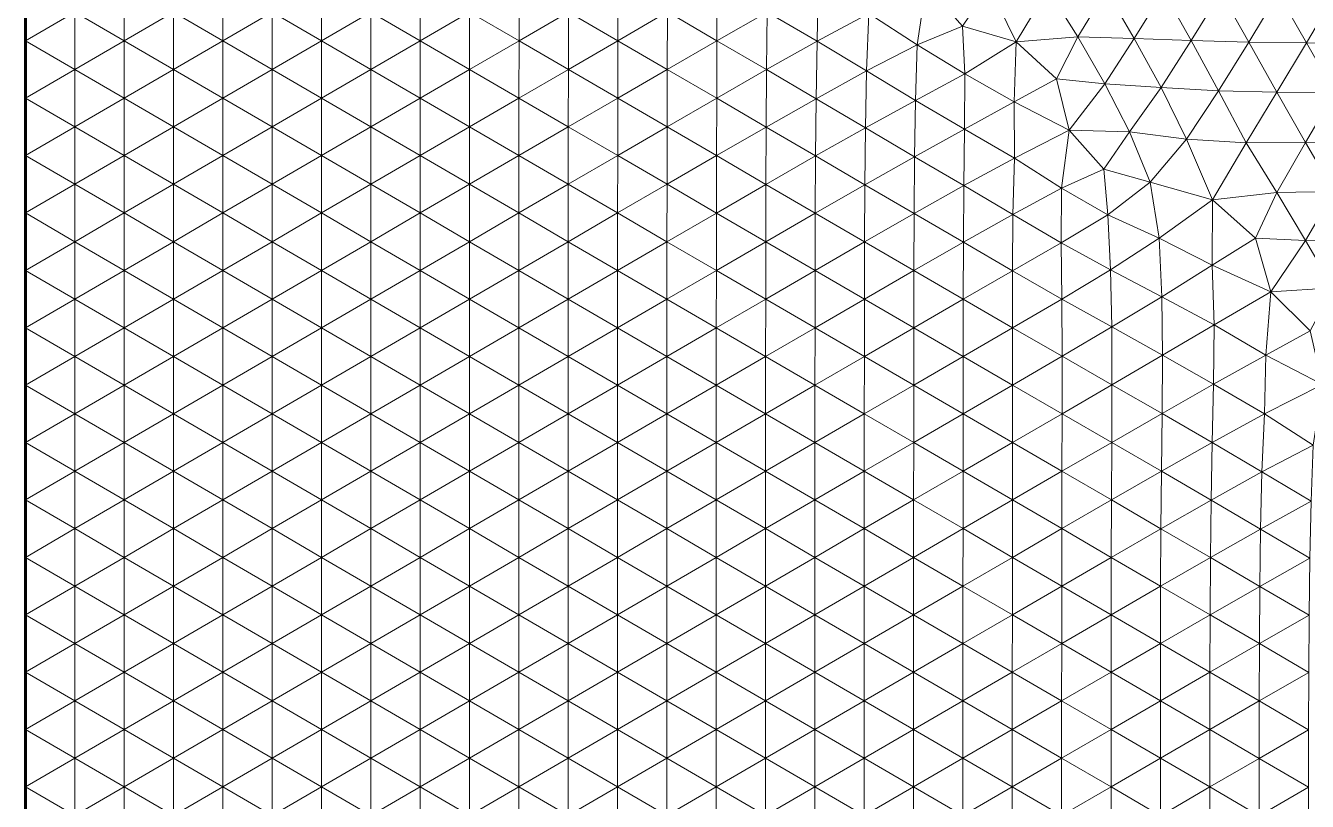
# Model space of a CAD drawing. Extents: x 1.2 to 53.9, y -43.5 to 3.2.
# Drawn here: x 31.409 to 35.909, y -37.06 to -34.335 of the extents above; entities that cross this region are included whole.
import ezdxf

# ---------------------------------------------------------------- set-up
doc = ezdxf.new("R2010")
doc.units = 0
doc.header["$MEASUREMENT"] = 0
doc.layers.add('layer', color=7, linetype='Continuous')

msp = doc.modelspace()

# ---------------------------------------------------------------- linework, layer by layer
at = {"color": 1, "lineweight": 60}
msp.add_line((31.4091, -43.4649), (31.4091, -23.259), dxfattribs=at)
at = {"layer": 'layer', "color": 47, "lineweight": 9}
for points in [[(31.4091, -34.1864), (31.4091, -34.388), (31.5823, -34.2872)], [(31.7555, -34.1864), (31.5823, -34.2872), (31.7555, -34.388)], [(31.7555, -34.1864), (31.7555, -34.388), (31.9287, -34.2872)], [(32.1019, -34.1864), (31.9287, -34.2872), (32.1019, -34.388)], [(32.1019, -34.1864), (32.1019, -34.388), (32.2751, -34.2872)], [(32.4483, -34.1864), (32.2751, -34.2872), (32.4483, -34.388)], [(32.4483, -34.1864), (32.4483, -34.388), (32.6215, -34.2872)], [(32.7948, -34.1864), (32.6215, -34.2872), (32.7947, -34.388)], [(32.7948, -34.1864), (32.7947, -34.388), (32.968, -34.2872)], [(33.1414, -34.1862), (32.968, -34.2872), (33.1413, -34.388)], [(33.1414, -34.1862), (33.1413, -34.388), (33.3147, -34.287)], [(33.4885, -34.1859), (33.3147, -34.287), (33.4881, -34.3878)], [(33.4885, -34.1859), (33.4881, -34.3878), (33.6622, -34.2868)], [(33.8372, -34.1855), (33.6622, -34.2868), (33.8361, -34.3879)], [(33.8372, -34.1855), (33.8361, -34.3879), (34.0122, -34.2872)], [(34.1911, -34.1867), (34.0122, -34.2872), (34.1875, -34.3899)], [(34.1911, -34.1867), (34.1875, -34.3899), (34.3698, -34.2917)], [(34.5706, -34.1921), (34.3698, -34.2917), (34.5394, -34.402)], [(34.5706, -34.1921), (34.5394, -34.402), (34.6986, -34.3368)], [(34.5706, -34.1921), (34.6986, -34.3368), (34.7917, -34.1971)], [(34.7917, -34.1971), (34.6986, -34.3368), (34.8864, -34.3915)], [(34.7917, -34.1971), (34.8864, -34.3915), (34.9978, -34.2073)], [(34.9978, -34.2073), (34.8864, -34.3915), (35.1027, -34.3745)], [(35.2026, -34.2097), (34.9978, -34.2073), (35.1027, -34.3745)], [(35.3011, -34.3796), (35.2026, -34.2097), (35.1027, -34.3745)], [(35.404, -34.214), (35.2026, -34.2097), (35.3011, -34.3796)], [(35.5016, -34.387), (35.404, -34.214), (35.3011, -34.3796)], [(35.6051, -34.2182), (35.404, -34.214), (35.5016, -34.387)], [(35.7035, -34.3927), (35.6051, -34.2182), (35.5016, -34.387)], [(35.8063, -34.221), (35.6051, -34.2182), (35.7035, -34.3927)], [(35.9056, -34.3954), (35.8063, -34.221), (35.7035, -34.3927)], [(36.0074, -34.2224), (35.8063, -34.221), (35.9056, -34.3954)], [(36.1071, -34.3962), (36.0074, -34.2224), (35.9056, -34.3954)], [(31.5823, -34.2872), (31.4091, -34.388), (31.5823, -34.4888)], [(31.5823, -34.2872), (31.5823, -34.4888), (31.7555, -34.388)], [(31.9287, -34.2872), (31.7555, -34.388), (31.9287, -34.4888)], [(31.9287, -34.2872), (31.9287, -34.4888), (32.1019, -34.388)], [(32.2751, -34.2872), (32.1019, -34.388), (32.2751, -34.4888)], [(32.2751, -34.2872), (32.2751, -34.4888), (32.4483, -34.388)], [(32.6215, -34.2872), (32.4483, -34.388), (32.6215, -34.4888)], [(32.6215, -34.2872), (32.6215, -34.4888), (32.7947, -34.388)], [(32.968, -34.2872), (32.7947, -34.388), (32.968, -34.4888)], [(32.968, -34.2872), (32.968, -34.4888), (33.1413, -34.388)], [(33.3147, -34.287), (33.1413, -34.388), (33.3145, -34.4888)], [(33.3147, -34.287), (33.3145, -34.4888), (33.4881, -34.3878)], [(33.6622, -34.2868), (33.4881, -34.3878), (33.6616, -34.4888)], [(33.6622, -34.2868), (33.6616, -34.4888), (33.8361, -34.3879)], [(34.0122, -34.2872), (33.8361, -34.3879), (34.0102, -34.4895)], [(34.0122, -34.2872), (34.0102, -34.4895), (34.1875, -34.3899)], [(34.3698, -34.2917), (34.1875, -34.3899), (34.3612, -34.4939)], [(34.3698, -34.2917), (34.3612, -34.4939), (34.5394, -34.402)], [(34.6986, -34.3368), (34.5394, -34.402), (34.7067, -34.504)], [(34.6986, -34.3368), (34.7067, -34.504), (34.8864, -34.3915)], [(34.8864, -34.3915), (35.028, -34.5214), (35.1027, -34.3745)], [(35.1027, -34.3745), (35.028, -34.5214), (35.1979, -34.539)], [(35.3011, -34.3796), (35.1027, -34.3745), (35.1979, -34.539)], [(35.3953, -34.5519), (35.3011, -34.3796), (35.1979, -34.539)], [(35.5016, -34.387), (35.3011, -34.3796), (35.3953, -34.5519)], [(31.4091, -34.388), (31.4091, -34.5896), (31.5823, -34.4888)], [(31.7555, -34.388), (31.5823, -34.4888), (31.7555, -34.5896)], [(31.7555, -34.388), (31.7555, -34.5896), (31.9287, -34.4888)], [(32.1019, -34.388), (31.9287, -34.4888), (32.1019, -34.5896)], [(32.1019, -34.388), (32.1019, -34.5896), (32.2751, -34.4888)], [(32.4483, -34.388), (32.2751, -34.4888), (32.4483, -34.5896)], [(32.4483, -34.388), (32.4483, -34.5896), (32.6215, -34.4888)], [(32.7947, -34.388), (32.6215, -34.4888), (32.7947, -34.5896)], [(32.7947, -34.388), (32.7947, -34.5896), (32.968, -34.4888)], [(33.1413, -34.388), (32.968, -34.4888), (33.1412, -34.5896)], [(33.1413, -34.388), (33.1412, -34.5896), (33.3145, -34.4888)], [(33.4881, -34.3878), (33.3145, -34.4888), (33.4879, -34.5896)], [(33.4881, -34.3878), (33.4879, -34.5896), (33.6616, -34.4888)], [(33.8361, -34.3879), (33.6616, -34.4888), (33.8352, -34.5898)], [(33.8361, -34.3879), (33.8352, -34.5898), (34.0102, -34.4895)], [(34.1875, -34.3899), (34.0102, -34.4895), (34.184, -34.5915)], [(34.1875, -34.3899), (34.184, -34.5915), (34.3612, -34.4939)], [(34.5394, -34.402), (34.3612, -34.4939), (34.5329, -34.5973)], [(34.5394, -34.402), (34.5329, -34.5973), (34.7067, -34.504)], [(34.8864, -34.3915), (34.7067, -34.504), (34.8799, -34.6023)], [(34.8864, -34.3915), (34.8799, -34.6023), (35.028, -34.5214)], [(35.5975, -34.5638), (35.5016, -34.387), (35.3953, -34.5519)], [(35.7035, -34.3927), (35.5016, -34.387), (35.5975, -34.5638)], [(35.8019, -34.5691), (35.7035, -34.3927), (35.5975, -34.5638)], [(35.9056, -34.3954), (35.7035, -34.3927), (35.8019, -34.5691)], [(36.0052, -34.5699), (35.9056, -34.3954), (35.8019, -34.5691)], [(36.1071, -34.3962), (35.9056, -34.3954), (36.0052, -34.5699)], [(31.5823, -34.4888), (31.4091, -34.5896), (31.5823, -34.6905)], [(31.5823, -34.4888), (31.5823, -34.6905), (31.7555, -34.5896)], [(31.9287, -34.4888), (31.7555, -34.5896), (31.9287, -34.6905)], [(31.9287, -34.4888), (31.9287, -34.6905), (32.1019, -34.5896)], [(32.2751, -34.4888), (32.1019, -34.5896), (32.2751, -34.6905)], [(32.2751, -34.4888), (32.2751, -34.6905), (32.4483, -34.5896)], [(32.6215, -34.4888), (32.4483, -34.5896), (32.6215, -34.6904)], [(32.6215, -34.4888), (32.6215, -34.6904), (32.7947, -34.5896)], [(32.968, -34.4888), (32.7947, -34.5896), (32.9679, -34.6904)], [(32.968, -34.4888), (32.9679, -34.6904), (33.1412, -34.5896)], [(33.3145, -34.4888), (33.1412, -34.5896), (33.3144, -34.6904)], [(33.3145, -34.4888), (33.3144, -34.6904), (33.4879, -34.5896)], [(33.6616, -34.4888), (33.4879, -34.5896), (33.6612, -34.6905)], [(33.6616, -34.4888), (33.6612, -34.6905), (33.8352, -34.5898)], [(34.0102, -34.4895), (33.8352, -34.5898), (34.0087, -34.6911)], [(34.0102, -34.4895), (34.0087, -34.6911), (34.184, -34.5915)], [(34.3612, -34.4939), (34.184, -34.5915), (34.3572, -34.6936)], [(34.3612, -34.4939), (34.3572, -34.6936), (34.5329, -34.5973)], [(34.7067, -34.504), (34.5329, -34.5973), (34.7053, -34.6986)], [(34.7067, -34.504), (34.7053, -34.6986), (34.8799, -34.6023)], [(35.028, -34.5214), (34.8799, -34.6023), (35.0731, -34.7017)], [(35.028, -34.5214), (35.0731, -34.7017), (35.1979, -34.539)], [(35.1979, -34.539), (35.0731, -34.7017), (35.2844, -34.7079)], [(35.3953, -34.5519), (35.1979, -34.539), (35.2844, -34.7079)], [(35.4849, -34.7338), (35.3953, -34.5519), (35.2844, -34.7079)], [(35.5975, -34.5638), (35.3953, -34.5519), (35.4849, -34.7338)], [(31.4091, -34.5896), (31.4091, -34.7913), (31.5823, -34.6905)], [(31.7555, -34.5896), (31.5823, -34.6905), (31.7555, -34.7913)], [(31.7555, -34.5896), (31.7555, -34.7913), (31.9287, -34.6905)], [(32.1019, -34.5896), (31.9287, -34.6905), (32.1019, -34.7913)], [(32.1019, -34.5896), (32.1019, -34.7913), (32.2751, -34.6905)], [(32.4483, -34.5896), (32.2751, -34.6905), (32.4483, -34.7913)], [(32.4483, -34.5896), (32.4483, -34.7913), (32.6215, -34.6904)], [(32.7947, -34.5896), (32.6215, -34.6904), (32.7947, -34.7913)], [(32.7947, -34.5896), (32.7947, -34.7913), (32.9679, -34.6904)], [(33.1412, -34.5896), (32.9679, -34.6904), (33.1412, -34.7913)], [(33.1412, -34.5896), (33.1412, -34.7913), (33.3144, -34.6904)], [(33.4879, -34.5896), (33.3144, -34.6904), (33.4877, -34.7913)], [(33.4879, -34.5896), (33.4877, -34.7913), (33.6612, -34.6905)], [(33.8352, -34.5898), (33.6612, -34.6905), (33.8345, -34.7915)], [(33.8352, -34.5898), (33.8345, -34.7915), (34.0087, -34.6911)], [(34.184, -34.5915), (34.0087, -34.6911), (34.1821, -34.7924)], [(34.184, -34.5915), (34.1821, -34.7924), (34.3572, -34.6936)], [(34.5329, -34.5973), (34.3572, -34.6936), (34.5301, -34.7953)], [(34.5329, -34.5973), (34.5301, -34.7953), (34.7053, -34.6986)], [(34.8799, -34.6023), (34.7053, -34.6986), (34.8804, -34.7998)], [(34.8799, -34.6023), (34.8804, -34.7998), (35.0731, -34.7017)], [(35.6946, -34.7468), (35.5975, -34.5638), (35.4849, -34.7338)], [(35.8019, -34.5691), (35.5975, -34.5638), (35.6946, -34.7468)], [(35.9024, -34.7448), (35.8019, -34.5691), (35.6946, -34.7468)], [(36.0052, -34.5699), (35.8019, -34.5691), (35.9024, -34.7448)], [(36.1053, -34.7434), (36.0052, -34.5699), (35.9024, -34.7448)], [(31.5823, -34.6905), (31.4091, -34.7913), (31.5823, -34.8921)], [(31.5823, -34.6905), (31.5823, -34.8921), (31.7555, -34.7913)], [(31.9287, -34.6905), (31.7555, -34.7913), (31.9287, -34.8921)], [(31.9287, -34.6905), (31.9287, -34.8921), (32.1019, -34.7913)], [(32.2751, -34.6905), (32.1019, -34.7913), (32.2751, -34.8921)], [(32.2751, -34.6905), (32.2751, -34.8921), (32.4483, -34.7913)], [(32.6215, -34.6904), (32.4483, -34.7913), (32.6215, -34.8921)], [(32.6215, -34.6904), (32.6215, -34.8921), (32.7947, -34.7913)], [(32.9679, -34.6904), (32.7947, -34.7913), (32.9679, -34.8921)], [(32.9679, -34.6904), (32.9679, -34.8921), (33.1412, -34.7913)], [(33.3144, -34.6904), (33.1412, -34.7913), (33.3144, -34.8921)], [(33.3144, -34.6904), (33.3144, -34.8921), (33.4877, -34.7913)], [(33.6612, -34.6905), (33.4877, -34.7913), (33.661, -34.8921)], [(33.6612, -34.6905), (33.661, -34.8921), (33.8345, -34.7915)], [(34.0087, -34.6911), (33.8345, -34.7915), (34.0079, -34.8925)], [(34.0087, -34.6911), (34.0079, -34.8925), (34.1821, -34.7924)], [(34.3572, -34.6936), (34.1821, -34.7924), (34.3553, -34.8937)], [(34.3572, -34.6936), (34.3553, -34.8937), (34.5301, -34.7953)], [(34.7053, -34.6986), (34.5301, -34.7953), (34.7032, -34.8966)], [(34.7053, -34.6986), (34.7032, -34.8966), (34.8804, -34.7998)], [(35.0731, -34.7017), (34.8804, -34.7998), (35.0462, -34.9054)], [(35.0731, -34.7017), (35.0462, -34.9054), (35.1941, -34.8394)], [(35.0731, -34.7017), (35.1941, -34.8394), (35.2844, -34.7079)], [(35.2844, -34.7079), (35.1941, -34.8394), (35.3566, -34.8846)], [(35.2844, -34.7079), (35.3566, -34.8846), (35.4849, -34.7338)], [(35.4849, -34.7338), (35.3566, -34.8846), (35.5759, -34.9467)], [(35.6946, -34.7468), (35.4849, -34.7338), (35.5759, -34.9467)], [(35.8014, -34.9214), (35.6946, -34.7468), (35.5759, -34.9467)], [(35.9024, -34.7448), (35.6946, -34.7468), (35.8014, -34.9214)], [(36.0035, -34.9171), (35.9024, -34.7448), (35.8014, -34.9214)], [(36.1053, -34.7434), (35.9024, -34.7448), (36.0035, -34.9171)], [(31.4091, -34.7913), (31.4091, -34.9929), (31.5823, -34.8921)], [(31.7555, -34.7913), (31.5823, -34.8921), (31.7555, -34.9929)], [(31.7555, -34.7913), (31.7555, -34.9929), (31.9287, -34.8921)], [(32.1019, -34.7913), (31.9287, -34.8921), (32.1019, -34.9929)], [(32.1019, -34.7913), (32.1019, -34.9929), (32.2751, -34.8921)], [(32.4483, -34.7913), (32.2751, -34.8921), (32.4483, -34.9929)], [(32.4483, -34.7913), (32.4483, -34.9929), (32.6215, -34.8921)], [(32.7947, -34.7913), (32.6215, -34.8921), (32.7947, -34.9929)], [(32.7947, -34.7913), (32.7947, -34.9929), (32.9679, -34.8921)], [(33.1412, -34.7913), (32.9679, -34.8921), (33.1411, -34.9929)], [(33.1412, -34.7913), (33.1411, -34.9929), (33.3144, -34.8921)], [(33.4877, -34.7913), (33.3144, -34.8921), (33.4876, -34.9929)], [(33.4877, -34.7913), (33.4876, -34.9929), (33.661, -34.8921)], [(33.8345, -34.7915), (33.661, -34.8921), (33.8342, -34.993)], [(33.8345, -34.7915), (33.8342, -34.993), (34.0079, -34.8925)], [(34.1821, -34.7924), (34.0079, -34.8925), (34.1811, -34.9935)], [(34.1821, -34.7924), (34.1811, -34.9935), (34.3553, -34.8937)], [(34.5301, -34.7953), (34.3553, -34.8937), (34.5284, -34.9948)], [(34.5301, -34.7953), (34.5284, -34.9948), (34.7032, -34.8966)], [(34.8804, -34.7998), (34.7032, -34.8966), (34.8749, -34.998)], [(34.8804, -34.7998), (34.8749, -34.998), (35.0462, -34.9054)], [(35.1941, -34.8394), (35.0462, -34.9054), (35.2086, -34.9996)], [(35.1941, -34.8394), (35.2086, -34.9996), (35.3566, -34.8846)], [(31.5823, -34.8921), (31.4091, -34.9929), (31.5823, -35.0937)], [(31.5823, -34.8921), (31.5823, -35.0937), (31.7555, -34.9929)], [(31.9287, -34.8921), (31.7555, -34.9929), (31.9287, -35.0937)], [(31.9287, -34.8921), (31.9287, -35.0937), (32.1019, -34.9929)], [(32.2751, -34.8921), (32.1019, -34.9929), (32.2751, -35.0937)], [(32.2751, -34.8921), (32.2751, -35.0937), (32.4483, -34.9929)], [(32.6215, -34.8921), (32.4483, -34.9929), (32.6215, -35.0937)], [(32.6215, -34.8921), (32.6215, -35.0937), (32.7947, -34.9929)], [(32.9679, -34.8921), (32.7947, -34.9929), (32.9679, -35.0937)], [(32.9679, -34.8921), (32.9679, -35.0937), (33.1411, -34.9929)], [(33.3144, -34.8921), (33.1411, -34.9929), (33.3143, -35.0937)], [(33.3144, -34.8921), (33.3143, -35.0937), (33.4876, -34.9929)], [(33.661, -34.8921), (33.4876, -34.9929), (33.6608, -35.0937)], [(33.661, -34.8921), (33.6608, -35.0937), (33.8342, -34.993)], [(34.0079, -34.8925), (33.8342, -34.993), (34.0075, -35.0939)], [(34.0079, -34.8925), (34.0075, -35.0939), (34.1811, -34.9935)], [(34.3553, -34.8937), (34.1811, -34.9935), (34.3543, -35.0944)], [(34.3553, -34.8937), (34.3543, -35.0944), (34.5284, -34.9948)], [(34.7032, -34.8966), (34.5284, -34.9948), (34.7013, -35.0958)], [(34.7032, -34.8966), (34.7013, -35.0958), (34.8749, -34.998)], [(35.0462, -34.9054), (34.8749, -34.998), (35.0449, -35.0974)], [(35.0462, -34.9054), (35.0449, -35.0974), (35.2086, -34.9996)], [(35.3566, -34.8846), (35.2086, -34.9996), (35.389, -35.0812)], [(35.3566, -34.8846), (35.389, -35.0812), (35.5759, -34.9467)], [(36.0035, -34.9171), (35.8014, -34.9214), (35.9024, -35.0891)], [(36.1025, -35.087), (36.0035, -34.9171), (35.9024, -35.0891)], [(35.5759, -34.9467), (35.389, -35.0812), (35.5754, -35.1757)], [(35.5759, -34.9467), (35.5754, -35.1757), (35.7271, -35.081)], [(35.8014, -34.9214), (35.5759, -34.9467), (35.7271, -35.081)], [(35.9024, -35.0891), (35.8014, -34.9214), (35.7271, -35.081)], [(31.4091, -34.9929), (31.4091, -35.1945), (31.5823, -35.0937)], [(31.7555, -34.9929), (31.5823, -35.0937), (31.7555, -35.1945)], [(31.7555, -34.9929), (31.7555, -35.1945), (31.9287, -35.0937)], [(32.1019, -34.9929), (31.9287, -35.0937), (32.1019, -35.1945)], [(32.1019, -34.9929), (32.1019, -35.1945), (32.2751, -35.0937)], [(32.4483, -34.9929), (32.2751, -35.0937), (32.4483, -35.1945)], [(32.4483, -34.9929), (32.4483, -35.1945), (32.6215, -35.0937)], [(32.7947, -34.9929), (32.6215, -35.0937), (32.7947, -35.1945)], [(32.7947, -34.9929), (32.7947, -35.1945), (32.9679, -35.0937)], [(33.1411, -34.9929), (32.9679, -35.0937), (33.1411, -35.1945)], [(33.1411, -34.9929), (33.1411, -35.1945), (33.3143, -35.0937)], [(33.4876, -34.9929), (33.3143, -35.0937), (33.4876, -35.1945)], [(33.4876, -34.9929), (33.4876, -35.1945), (33.6608, -35.0937)], [(33.8342, -34.993), (33.6608, -35.0937), (33.8341, -35.1945)], [(33.8342, -34.993), (33.8341, -35.1945), (34.0075, -35.0939)], [(34.1811, -34.9935), (34.0075, -35.0939), (34.1807, -35.1947)], [(34.1811, -34.9935), (34.1807, -35.1947), (34.3543, -35.0944)], [(34.5284, -34.9948), (34.3543, -35.0944), (34.5275, -35.1953)], [(34.5284, -34.9948), (34.5275, -35.1953), (34.7013, -35.0958)], [(34.8749, -34.998), (34.7013, -35.0958), (34.8737, -35.1961)], [(34.8749, -34.998), (34.8737, -35.1961), (35.0449, -35.0974)], [(35.2086, -34.9996), (35.0449, -35.0974), (35.2184, -35.1923)], [(35.2086, -34.9996), (35.2184, -35.1923), (35.389, -35.0812)], [(31.5823, -35.0937), (31.4091, -35.1945), (31.5823, -35.2953)], [(31.5823, -35.0937), (31.5823, -35.2953), (31.7555, -35.1945)], [(31.9287, -35.0937), (31.7555, -35.1945), (31.9287, -35.2953)], [(31.9287, -35.0937), (31.9287, -35.2953), (32.1019, -35.1945)], [(32.2751, -35.0937), (32.1019, -35.1945), (32.2751, -35.2953)], [(32.2751, -35.0937), (32.2751, -35.2953), (32.4483, -35.1945)], [(32.6215, -35.0937), (32.4483, -35.1945), (32.6215, -35.2953)], [(32.6215, -35.0937), (32.6215, -35.2953), (32.7947, -35.1945)], [(32.9679, -35.0937), (32.7947, -35.1945), (32.9679, -35.2953)], [(32.9679, -35.0937), (32.9679, -35.2953), (33.1411, -35.1945)], [(33.3143, -35.0937), (33.1411, -35.1945), (33.3143, -35.2953)], [(33.3143, -35.0937), (33.3143, -35.2953), (33.4876, -35.1945)], [(33.6608, -35.0937), (33.4876, -35.1945), (33.6608, -35.2953)], [(33.6608, -35.0937), (33.6608, -35.2953), (33.8341, -35.1945)], [(34.0075, -35.0939), (33.8341, -35.1945), (34.0073, -35.2954)], [(34.0075, -35.0939), (34.0073, -35.2954), (34.1807, -35.1947)], [(34.3543, -35.0944), (34.1807, -35.1947), (34.3539, -35.2956)], [(34.3543, -35.0944), (34.3539, -35.2956), (34.5275, -35.1953)], [(34.7013, -35.0958), (34.5275, -35.1953), (34.7006, -35.2959)], [(34.7013, -35.0958), (34.7006, -35.2959), (34.8737, -35.1961)], [(35.0449, -35.0974), (34.8737, -35.1961), (35.0468, -35.2951)], [(35.0449, -35.0974), (35.0468, -35.2951), (35.2184, -35.1923)], [(35.389, -35.0812), (35.2184, -35.1923), (35.3977, -35.2872)], [(35.389, -35.0812), (35.3977, -35.2872), (35.5754, -35.1757)], [(35.7271, -35.081), (35.5754, -35.1757), (35.781, -35.2698)], [(35.7271, -35.081), (35.781, -35.2698), (35.9024, -35.0891)], [(35.9024, -35.0891), (35.781, -35.2698), (35.9994, -35.2557)], [(36.1025, -35.087), (35.9024, -35.0891), (35.9994, -35.2557)], [(35.5754, -35.1757), (35.3977, -35.2872), (35.5822, -35.3857)], [(35.5754, -35.1757), (35.5822, -35.3857), (35.781, -35.2698)], [(31.4091, -35.1945), (31.4091, -35.3961), (31.5823, -35.2953)], [(31.7555, -35.1945), (31.5823, -35.2953), (31.7555, -35.3961)], [(31.7555, -35.1945), (31.7555, -35.3961), (31.9287, -35.2953)], [(32.1019, -35.1945), (31.9287, -35.2953), (32.1019, -35.3961)], [(32.1019, -35.1945), (32.1019, -35.3961), (32.2751, -35.2953)], [(32.4483, -35.1945), (32.2751, -35.2953), (32.4483, -35.3961)], [(32.4483, -35.1945), (32.4483, -35.3961), (32.6215, -35.2953)], [(32.7947, -35.1945), (32.6215, -35.2953), (32.7947, -35.3961)], [(32.7947, -35.1945), (32.7947, -35.3961), (32.9679, -35.2953)], [(33.1411, -35.1945), (32.9679, -35.2953), (33.1411, -35.3961)], [(33.1411, -35.1945), (33.1411, -35.3961), (33.3143, -35.2953)], [(33.4876, -35.1945), (33.3143, -35.2953), (33.4875, -35.3961)], [(33.4876, -35.1945), (33.4875, -35.3961), (33.6608, -35.2953)], [(33.8341, -35.1945), (33.6608, -35.2953), (33.834, -35.3961)], [(33.8341, -35.1945), (33.834, -35.3961), (34.0073, -35.2954)], [(34.1807, -35.1947), (34.0073, -35.2954), (34.1805, -35.3962)], [(34.1807, -35.1947), (34.1805, -35.3962), (34.3539, -35.2956)], [(34.5275, -35.1953), (34.3539, -35.2956), (34.5271, -35.3963)], [(34.5275, -35.1953), (34.5271, -35.3963), (34.7006, -35.2959)], [(34.8737, -35.1961), (34.7006, -35.2959), (34.8738, -35.3962)], [(34.8737, -35.1961), (34.8738, -35.3962), (35.0468, -35.2951)], [(35.2184, -35.1923), (35.0468, -35.2951), (35.2222, -35.3934)], [(35.2184, -35.1923), (35.2222, -35.3934), (35.3977, -35.2872)], [(35.781, -35.2698), (35.5822, -35.3857), (35.7632, -35.4919)], [(35.781, -35.2698), (35.7632, -35.4919), (35.9194, -35.4072)], [(35.781, -35.2698), (35.9194, -35.4072), (35.9994, -35.2557)], [(31.5823, -35.2953), (31.4091, -35.3961), (31.5823, -35.4969)], [(31.5823, -35.2953), (31.5823, -35.4969), (31.7555, -35.3961)], [(31.9287, -35.2953), (31.7555, -35.3961), (31.9287, -35.4969)], [(31.9287, -35.2953), (31.9287, -35.4969), (32.1019, -35.3961)], [(32.2751, -35.2953), (32.1019, -35.3961), (32.2751, -35.4969)], [(32.2751, -35.2953), (32.2751, -35.4969), (32.4483, -35.3961)], [(32.6215, -35.2953), (32.4483, -35.3961), (32.6215, -35.4969)], [(32.6215, -35.2953), (32.6215, -35.4969), (32.7947, -35.3961)], [(32.9679, -35.2953), (32.7947, -35.3961), (32.9679, -35.4969)], [(32.9679, -35.2953), (32.9679, -35.4969), (33.1411, -35.3961)], [(33.3143, -35.2953), (33.1411, -35.3961), (33.3143, -35.4969)], [(33.3143, -35.2953), (33.3143, -35.4969), (33.4875, -35.3961)], [(33.6608, -35.2953), (33.4875, -35.3961), (33.6607, -35.4969)], [(33.6608, -35.2953), (33.6607, -35.4969), (33.834, -35.3961)], [(34.0073, -35.2954), (33.834, -35.3961), (34.0072, -35.4969)], [(34.0073, -35.2954), (34.0072, -35.4969), (34.1805, -35.3962)], [(34.3539, -35.2956), (34.1805, -35.3962), (34.3537, -35.497)], [(34.3539, -35.2956), (34.3537, -35.497), (34.5271, -35.3963)], [(34.7006, -35.2959), (34.5271, -35.3963), (34.7004, -35.497)], [(34.7006, -35.2959), (34.7004, -35.497), (34.8738, -35.3962)], [(35.0468, -35.2951), (34.8738, -35.3962), (35.0478, -35.4961)], [(35.0468, -35.2951), (35.0478, -35.4961), (35.2222, -35.3934)], [(35.3977, -35.2872), (35.2222, -35.3934), (35.4, -35.4926)], [(35.3977, -35.2872), (35.4, -35.4926), (35.5822, -35.3857)], [(31.4091, -35.3961), (31.4091, -35.5977), (31.5823, -35.4969)], [(31.7555, -35.3961), (31.5823, -35.4969), (31.7555, -35.5977)], [(31.7555, -35.3961), (31.7555, -35.5977), (31.9287, -35.4969)], [(32.1019, -35.3961), (31.9287, -35.4969), (32.1019, -35.5977)], [(32.1019, -35.3961), (32.1019, -35.5977), (32.2751, -35.4969)], [(32.4483, -35.3961), (32.2751, -35.4969), (32.4483, -35.5977)], [(32.4483, -35.3961), (32.4483, -35.5977), (32.6215, -35.4969)], [(32.7947, -35.3961), (32.6215, -35.4969), (32.7947, -35.5977)], [(32.7947, -35.3961), (32.7947, -35.5977), (32.9679, -35.4969)], [(33.1411, -35.3961), (32.9679, -35.4969), (33.1411, -35.5977)], [(33.1411, -35.3961), (33.1411, -35.5977), (33.3143, -35.4969)], [(33.4875, -35.3961), (33.3143, -35.4969), (33.4875, -35.5977)], [(33.4875, -35.3961), (33.4875, -35.5977), (33.6607, -35.4969)], [(33.834, -35.3961), (33.6607, -35.4969), (33.834, -35.5977)], [(33.834, -35.3961), (33.834, -35.5977), (34.0072, -35.4969)], [(34.1805, -35.3962), (34.0072, -35.4969), (34.1804, -35.5977)], [(34.1805, -35.3962), (34.1804, -35.5977), (34.3537, -35.497)], [(34.5271, -35.3963), (34.3537, -35.497), (34.527, -35.5977)], [(34.5271, -35.3963), (34.527, -35.5977), (34.7004, -35.497)], [(34.8738, -35.3962), (34.7004, -35.497), (34.8739, -35.5975)], [(34.8738, -35.3962), (34.8739, -35.5975), (35.0478, -35.4961)], [(35.2222, -35.3934), (35.0478, -35.4961), (35.2228, -35.5962)], [(35.2222, -35.3934), (35.2228, -35.5962), (35.4, -35.4926)], [(35.5822, -35.3857), (35.4, -35.4926), (35.579, -35.5943)], [(35.5822, -35.3857), (35.579, -35.5943), (35.7632, -35.4919)], [(35.9194, -35.4072), (35.7632, -35.4919), (35.9624, -35.595)], [(31.5823, -35.4969), (31.4091, -35.5977), (31.5823, -35.6985)], [(31.5823, -35.4969), (31.5823, -35.6985), (31.7555, -35.5977)], [(31.9287, -35.4969), (31.7555, -35.5977), (31.9287, -35.6985)], [(31.9287, -35.4969), (31.9287, -35.6985), (32.1019, -35.5977)], [(32.2751, -35.4969), (32.1019, -35.5977), (32.2751, -35.6985)], [(32.2751, -35.4969), (32.2751, -35.6985), (32.4483, -35.5977)], [(32.6215, -35.4969), (32.4483, -35.5977), (32.6215, -35.6985)], [(32.6215, -35.4969), (32.6215, -35.6985), (32.7947, -35.5977)], [(32.9679, -35.4969), (32.7947, -35.5977), (32.9679, -35.6985)], [(32.9679, -35.4969), (32.9679, -35.6985), (33.1411, -35.5977)], [(33.3143, -35.4969), (33.1411, -35.5977), (33.3143, -35.6985)], [(33.3143, -35.4969), (33.3143, -35.6985), (33.4875, -35.5977)], [(33.6607, -35.4969), (33.4875, -35.5977), (33.6607, -35.6985)], [(33.6607, -35.4969), (33.6607, -35.6985), (33.834, -35.5977)], [(34.0072, -35.4969), (33.834, -35.5977), (34.0072, -35.6985)], [(34.0072, -35.4969), (34.0072, -35.6985), (34.1804, -35.5977)], [(34.3537, -35.497), (34.1804, -35.5977), (34.3536, -35.6985)], [(34.3537, -35.497), (34.3536, -35.6985), (34.527, -35.5977)], [(34.7004, -35.497), (34.527, -35.5977), (34.7003, -35.6985)], [(34.7004, -35.497), (34.7003, -35.6985), (34.8739, -35.5975)], [(35.0478, -35.4961), (34.8739, -35.5975), (35.0478, -35.698)], [(35.0478, -35.4961), (35.0478, -35.698), (35.2228, -35.5962)], [(35.4, -35.4926), (35.2228, -35.5962), (35.3988, -35.697)], [(35.4, -35.4926), (35.3988, -35.697), (35.579, -35.5943)], [(35.7632, -35.4919), (35.579, -35.5943), (35.759, -35.6985)], [(35.7632, -35.4919), (35.759, -35.6985), (35.9624, -35.595)], [(35.579, -35.5943), (35.3988, -35.697), (35.5749, -35.799)], [(35.579, -35.5943), (35.5749, -35.799), (35.759, -35.6985)], [(31.4091, -35.5977), (31.4091, -35.7993), (31.5823, -35.6985)], [(31.7555, -35.5977), (31.5823, -35.6985), (31.7555, -35.7993)], [(31.7555, -35.5977), (31.7555, -35.7993), (31.9287, -35.6985)], [(32.1019, -35.5977), (31.9287, -35.6985), (32.1019, -35.7993)], [(32.1019, -35.5977), (32.1019, -35.7993), (32.2751, -35.6985)], [(32.4483, -35.5977), (32.2751, -35.6985), (32.4483, -35.7993)], [(32.4483, -35.5977), (32.4483, -35.7993), (32.6215, -35.6985)], [(32.7947, -35.5977), (32.6215, -35.6985), (32.7947, -35.7993)], [(32.7947, -35.5977), (32.7947, -35.7993), (32.9679, -35.6985)], [(33.1411, -35.5977), (32.9679, -35.6985), (33.1411, -35.7993)], [(33.1411, -35.5977), (33.1411, -35.7993), (33.3143, -35.6985)], [(33.4875, -35.5977), (33.3143, -35.6985), (33.4875, -35.7993)], [(33.4875, -35.5977), (33.4875, -35.7993), (33.6607, -35.6985)], [(33.834, -35.5977), (33.6607, -35.6985), (33.8339, -35.7993)], [(33.834, -35.5977), (33.8339, -35.7993), (34.0072, -35.6985)], [(34.1804, -35.5977), (34.0072, -35.6985), (34.1804, -35.7993)], [(34.1804, -35.5977), (34.1804, -35.7993), (34.3536, -35.6985)], [(34.527, -35.5977), (34.3536, -35.6985), (34.5269, -35.7993)], [(34.527, -35.5977), (34.5269, -35.7993), (34.7003, -35.6985)], [(34.8739, -35.5975), (34.7003, -35.6985), (34.8738, -35.7992)], [(34.8739, -35.5975), (34.8738, -35.7992), (35.0478, -35.698)], [(35.2228, -35.5962), (35.0478, -35.698), (35.2221, -35.7988)], [(35.2228, -35.5962), (35.2221, -35.7988), (35.3988, -35.697)], [(35.9624, -35.595), (35.759, -35.6985), (35.9295, -35.8082)], [(31.5823, -35.6985), (31.4091, -35.7993), (31.5823, -35.9001)], [(31.5823, -35.6985), (31.5823, -35.9001), (31.7555, -35.7993)], [(31.9287, -35.6985), (31.7555, -35.7993), (31.9287, -35.9001)], [(31.9287, -35.6985), (31.9287, -35.9001), (32.1019, -35.7993)], [(32.2751, -35.6985), (32.1019, -35.7993), (32.2751, -35.9001)], [(32.2751, -35.6985), (32.2751, -35.9001), (32.4483, -35.7993)], [(32.6215, -35.6985), (32.4483, -35.7993), (32.6215, -35.9001)], [(32.6215, -35.6985), (32.6215, -35.9001), (32.7947, -35.7993)], [(32.9679, -35.6985), (32.7947, -35.7993), (32.9679, -35.9001)], [(32.9679, -35.6985), (32.9679, -35.9001), (33.1411, -35.7993)], [(33.3143, -35.6985), (33.1411, -35.7993), (33.3143, -35.9001)], [(33.3143, -35.6985), (33.3143, -35.9001), (33.4875, -35.7993)], [(33.6607, -35.6985), (33.4875, -35.7993), (33.6607, -35.9001)], [(33.6607, -35.6985), (33.6607, -35.9001), (33.8339, -35.7993)], [(34.0072, -35.6985), (33.8339, -35.7993), (34.0072, -35.9001)], [(34.0072, -35.6985), (34.0072, -35.9001), (34.1804, -35.7993)], [(34.3536, -35.6985), (34.1804, -35.7993), (34.3536, -35.9001)], [(34.3536, -35.6985), (34.3536, -35.9001), (34.5269, -35.7993)], [(34.7003, -35.6985), (34.5269, -35.7993), (34.7002, -35.9001)], [(34.7003, -35.6985), (34.7002, -35.9001), (34.8738, -35.7992)], [(35.0478, -35.698), (34.8738, -35.7992), (35.0474, -35.9)], [(35.0478, -35.698), (35.0474, -35.9), (35.2221, -35.7988)], [(35.3988, -35.697), (35.2221, -35.7988), (35.3967, -35.8999)], [(35.3988, -35.697), (35.3967, -35.8999), (35.5749, -35.799)], [(35.759, -35.6985), (35.5749, -35.799), (35.7494, -35.9025)], [(35.759, -35.6985), (35.7494, -35.9025), (35.9295, -35.8082)], [(31.4091, -35.7993), (31.4091, -36.0009), (31.5823, -35.9001)], [(31.7555, -35.7993), (31.5823, -35.9001), (31.7555, -36.0009)], [(31.7555, -35.7993), (31.7555, -36.0009), (31.9287, -35.9001)], [(32.1019, -35.7993), (31.9287, -35.9001), (32.1019, -36.0009)], [(32.1019, -35.7993), (32.1019, -36.0009), (32.2751, -35.9001)], [(32.4483, -35.7993), (32.2751, -35.9001), (32.4483, -36.0009)], [(32.4483, -35.7993), (32.4483, -36.0009), (32.6215, -35.9001)], [(32.7947, -35.7993), (32.6215, -35.9001), (32.7947, -36.0009)], [(32.7947, -35.7993), (32.7947, -36.0009), (32.9679, -35.9001)], [(33.1411, -35.7993), (32.9679, -35.9001), (33.1411, -36.0009)], [(33.1411, -35.7993), (33.1411, -36.0009), (33.3143, -35.9001)], [(33.4875, -35.7993), (33.3143, -35.9001), (33.4875, -36.0009)], [(33.4875, -35.7993), (33.4875, -36.0009), (33.6607, -35.9001)], [(33.8339, -35.7993), (33.6607, -35.9001), (33.8339, -36.0009)], [(33.8339, -35.7993), (33.8339, -36.0009), (34.0072, -35.9001)], [(34.1804, -35.7993), (34.0072, -35.9001), (34.1804, -36.0009)], [(34.1804, -35.7993), (34.1804, -36.0009), (34.3536, -35.9001)], [(34.5269, -35.7993), (34.3536, -35.9001), (34.5268, -36.0009)], [(34.5269, -35.7993), (34.5268, -36.0009), (34.7002, -35.9001)], [(34.8738, -35.7992), (34.7002, -35.9001), (34.8736, -36.0009)], [(34.8738, -35.7992), (34.8736, -36.0009), (35.0474, -35.9)], [(35.2221, -35.7988), (35.0474, -35.9), (35.2211, -36.0009)], [(35.2221, -35.7988), (35.2211, -36.0009), (35.3967, -35.8999)], [(35.5749, -35.799), (35.3967, -35.8999), (35.5709, -36.0016)], [(35.5749, -35.799), (35.5709, -36.0016), (35.7494, -35.9025)], [(35.9295, -35.8082), (35.7494, -35.9025), (35.9219, -36.0055)], [(31.5823, -35.9001), (31.4091, -36.0009), (31.5823, -36.1017)], [(31.5823, -35.9001), (31.5823, -36.1017), (31.7555, -36.0009)], [(31.9287, -35.9001), (31.7555, -36.0009), (31.9287, -36.1017)], [(31.9287, -35.9001), (31.9287, -36.1017), (32.1019, -36.0009)], [(32.2751, -35.9001), (32.1019, -36.0009), (32.2751, -36.1017)], [(32.2751, -35.9001), (32.2751, -36.1017), (32.4483, -36.0009)], [(32.6215, -35.9001), (32.4483, -36.0009), (32.6215, -36.1017)], [(32.6215, -35.9001), (32.6215, -36.1017), (32.7947, -36.0009)], [(32.9679, -35.9001), (32.7947, -36.0009), (32.9679, -36.1017)], [(32.9679, -35.9001), (32.9679, -36.1017), (33.1411, -36.0009)], [(33.3143, -35.9001), (33.1411, -36.0009), (33.3143, -36.1017)], [(33.3143, -35.9001), (33.3143, -36.1017), (33.4875, -36.0009)], [(33.6607, -35.9001), (33.4875, -36.0009), (33.6607, -36.1017)], [(33.6607, -35.9001), (33.6607, -36.1017), (33.8339, -36.0009)], [(34.0072, -35.9001), (33.8339, -36.0009), (34.0071, -36.1017)], [(34.0072, -35.9001), (34.0071, -36.1017), (34.1804, -36.0009)], [(34.3536, -35.9001), (34.1804, -36.0009), (34.3536, -36.1017)], [(34.3536, -35.9001), (34.3536, -36.1017), (34.5268, -36.0009)], [(34.7002, -35.9001), (34.5268, -36.0009), (34.7001, -36.1017)], [(34.7002, -35.9001), (34.7001, -36.1017), (34.8736, -36.0009)], [(35.0474, -35.9), (34.8736, -36.0009), (35.047, -36.1017)], [(35.0474, -35.9), (35.047, -36.1017), (35.2211, -36.0009)], [(35.3967, -35.8999), (35.2211, -36.0009), (35.3949, -36.1019)], [(35.3967, -35.8999), (35.3949, -36.1019), (35.5709, -36.0016)], [(35.7494, -35.9025), (35.5709, -36.0016), (35.7446, -36.1035)], [(35.7494, -35.9025), (35.7446, -36.1035), (35.9219, -36.0055)], [(31.4091, -36.0009), (31.4091, -36.2025), (31.5823, -36.1017)], [(31.7555, -36.0009), (31.5823, -36.1017), (31.7555, -36.2025)], [(31.7555, -36.0009), (31.7555, -36.2025), (31.9287, -36.1017)], [(32.1019, -36.0009), (31.9287, -36.1017), (32.1019, -36.2025)], [(32.1019, -36.0009), (32.1019, -36.2025), (32.2751, -36.1017)], [(32.4483, -36.0009), (32.2751, -36.1017), (32.4483, -36.2025)], [(32.4483, -36.0009), (32.4483, -36.2025), (32.6215, -36.1017)], [(32.7947, -36.0009), (32.6215, -36.1017), (32.7947, -36.2025)], [(32.7947, -36.0009), (32.7947, -36.2025), (32.9679, -36.1017)], [(33.1411, -36.0009), (32.9679, -36.1017), (33.1411, -36.2025)], [(33.1411, -36.0009), (33.1411, -36.2025), (33.3143, -36.1017)], [(33.4875, -36.0009), (33.3143, -36.1017), (33.4875, -36.2025)], [(33.4875, -36.0009), (33.4875, -36.2025), (33.6607, -36.1017)], [(33.8339, -36.0009), (33.6607, -36.1017), (33.8339, -36.2025)], [(33.8339, -36.0009), (33.8339, -36.2025), (34.0071, -36.1017)], [(34.1804, -36.0009), (34.0071, -36.1017), (34.1804, -36.2025)], [(34.1804, -36.0009), (34.1804, -36.2025), (34.3536, -36.1017)], [(34.5268, -36.0009), (34.3536, -36.1017), (34.5268, -36.2025)], [(34.5268, -36.0009), (34.5268, -36.2025), (34.7001, -36.1017)], [(34.8736, -36.0009), (34.7001, -36.1017), (34.8734, -36.2025)], [(34.8736, -36.0009), (34.8734, -36.2025), (35.047, -36.1017)], [(35.2211, -36.0009), (35.047, -36.1017), (35.2204, -36.2026)], [(35.2211, -36.0009), (35.2204, -36.2026), (35.3949, -36.1019)], [(35.5709, -36.0016), (35.3949, -36.1019), (35.5685, -36.2031)], [(35.5709, -36.0016), (35.5685, -36.2031), (35.7446, -36.1035)], [(35.9219, -36.0055), (35.7446, -36.1035), (35.9182, -36.2051)], [(31.5823, -36.1017), (31.4091, -36.2025), (31.5823, -36.3034)], [(31.5823, -36.1017), (31.5823, -36.3034), (31.7555, -36.2025)], [(31.9287, -36.1017), (31.7555, -36.2025), (31.9287, -36.3034)], [(31.9287, -36.1017), (31.9287, -36.3034), (32.1019, -36.2025)], [(32.2751, -36.1017), (32.1019, -36.2025), (32.2751, -36.3034)], [(32.2751, -36.1017), (32.2751, -36.3034), (32.4483, -36.2025)], [(32.6215, -36.1017), (32.4483, -36.2025), (32.6215, -36.3034)], [(32.6215, -36.1017), (32.6215, -36.3034), (32.7947, -36.2025)], [(32.9679, -36.1017), (32.7947, -36.2025), (32.9679, -36.3034)], [(32.9679, -36.1017), (32.9679, -36.3034), (33.1411, -36.2025)], [(33.3143, -36.1017), (33.1411, -36.2025), (33.3143, -36.3034)], [(33.3143, -36.1017), (33.3143, -36.3034), (33.4875, -36.2025)], [(33.6607, -36.1017), (33.4875, -36.2025), (33.6607, -36.3034)], [(33.6607, -36.1017), (33.6607, -36.3034), (33.8339, -36.2025)], [(34.0071, -36.1017), (33.8339, -36.2025), (34.0071, -36.3034)], [(34.0071, -36.1017), (34.0071, -36.3034), (34.1804, -36.2025)], [(34.3536, -36.1017), (34.1804, -36.2025), (34.3536, -36.3034)], [(34.3536, -36.1017), (34.3536, -36.3034), (34.5268, -36.2025)], [(34.7001, -36.1017), (34.5268, -36.2025), (34.7, -36.3034)], [(34.7001, -36.1017), (34.7, -36.3034), (34.8734, -36.2025)], [(35.047, -36.1017), (34.8734, -36.2025), (35.0467, -36.3034)], [(35.047, -36.1017), (35.0467, -36.3034), (35.2204, -36.2026)], [(35.3949, -36.1019), (35.2204, -36.2026), (35.3938, -36.3036)], [(35.3949, -36.1019), (35.3938, -36.3036), (35.5685, -36.2031)], [(35.7446, -36.1035), (35.5685, -36.2031), (35.7421, -36.3044)], [(35.7446, -36.1035), (35.7421, -36.3044), (35.9182, -36.2051)], [(31.4091, -36.2025), (31.4091, -36.4042), (31.5823, -36.3034)], [(31.7555, -36.2025), (31.5823, -36.3034), (31.7555, -36.4042)], [(31.7555, -36.2025), (31.7555, -36.4042), (31.9287, -36.3034)], [(32.1019, -36.2025), (31.9287, -36.3034), (32.1019, -36.4042)], [(32.1019, -36.2025), (32.1019, -36.4042), (32.2751, -36.3034)], [(32.4483, -36.2025), (32.2751, -36.3034), (32.4483, -36.4042)], [(32.4483, -36.2025), (32.4483, -36.4042), (32.6215, -36.3034)], [(32.7947, -36.2025), (32.6215, -36.3034), (32.7947, -36.4042)], [(32.7947, -36.2025), (32.7947, -36.4042), (32.9679, -36.3034)], [(33.1411, -36.2025), (32.9679, -36.3034), (33.1411, -36.4042)], [(33.1411, -36.2025), (33.1411, -36.4042), (33.3143, -36.3034)], [(33.4875, -36.2025), (33.3143, -36.3034), (33.4875, -36.4042)], [(33.4875, -36.2025), (33.4875, -36.4042), (33.6607, -36.3034)], [(33.8339, -36.2025), (33.6607, -36.3034), (33.8339, -36.4042)], [(33.8339, -36.2025), (33.8339, -36.4042), (34.0071, -36.3034)], [(34.1804, -36.2025), (34.0071, -36.3034), (34.1804, -36.4042)], [(34.1804, -36.2025), (34.1804, -36.4042), (34.3536, -36.3034)], [(34.5268, -36.2025), (34.3536, -36.3034), (34.5268, -36.4042)], [(34.5268, -36.2025), (34.5268, -36.4042), (34.7, -36.3034)], [(34.8734, -36.2025), (34.7, -36.3034), (34.8733, -36.4042)], [(34.8734, -36.2025), (34.8733, -36.4042), (35.0467, -36.3034)], [(35.2204, -36.2026), (35.0467, -36.3034), (35.22, -36.4042)], [(35.2204, -36.2026), (35.22, -36.4042), (35.3938, -36.3036)], [(35.5685, -36.2031), (35.3938, -36.3036), (35.5673, -36.4045)], [(35.5685, -36.2031), (35.5673, -36.4045), (35.7421, -36.3044)], [(35.9182, -36.2051), (35.7421, -36.3044), (35.9157, -36.4057)], [(31.5823, -36.3034), (31.4091, -36.4042), (31.5823, -36.505)], [(31.5823, -36.3034), (31.5823, -36.505), (31.7555, -36.4042)], [(31.9287, -36.3034), (31.7555, -36.4042), (31.9287, -36.505)], [(31.9287, -36.3034), (31.9287, -36.505), (32.1019, -36.4042)], [(32.2751, -36.3034), (32.1019, -36.4042), (32.2751, -36.505)], [(32.2751, -36.3034), (32.2751, -36.505), (32.4483, -36.4042)], [(32.6215, -36.3034), (32.4483, -36.4042), (32.6215, -36.505)], [(32.6215, -36.3034), (32.6215, -36.505), (32.7947, -36.4042)], [(32.9679, -36.3034), (32.7947, -36.4042), (32.9679, -36.505)], [(32.9679, -36.3034), (32.9679, -36.505), (33.1411, -36.4042)], [(33.3143, -36.3034), (33.1411, -36.4042), (33.3143, -36.505)], [(33.3143, -36.3034), (33.3143, -36.505), (33.4875, -36.4042)], [(33.6607, -36.3034), (33.4875, -36.4042), (33.6607, -36.505)], [(33.6607, -36.3034), (33.6607, -36.505), (33.8339, -36.4042)], [(34.0071, -36.3034), (33.8339, -36.4042), (34.0071, -36.505)], [(34.0071, -36.3034), (34.0071, -36.505), (34.1804, -36.4042)], [(34.3536, -36.3034), (34.1804, -36.4042), (34.3536, -36.505)], [(34.3536, -36.3034), (34.3536, -36.505), (34.5268, -36.4042)], [(34.7, -36.3034), (34.5268, -36.4042), (34.7, -36.505)], [(34.7, -36.3034), (34.7, -36.505), (34.8733, -36.4042)], [(35.0467, -36.3034), (34.8733, -36.4042), (35.0465, -36.505)], [(35.0467, -36.3034), (35.0465, -36.505), (35.22, -36.4042)], [(35.3938, -36.3036), (35.22, -36.4042), (35.3933, -36.5051)], [(35.3938, -36.3036), (35.3933, -36.5051), (35.5673, -36.4045)], [(35.7421, -36.3044), (35.5673, -36.4045), (35.7407, -36.5056)], [(35.7421, -36.3044), (35.7407, -36.5056), (35.9157, -36.4057)], [(31.4091, -36.4042), (31.4091, -36.6058), (31.5823, -36.505)], [(31.7555, -36.4042), (31.5823, -36.505), (31.7555, -36.6058)], [(31.7555, -36.4042), (31.7555, -36.6058), (31.9287, -36.505)], [(32.1019, -36.4042), (31.9287, -36.505), (32.1019, -36.6058)], [(32.1019, -36.4042), (32.1019, -36.6058), (32.2751, -36.505)], [(32.4483, -36.4042), (32.2751, -36.505), (32.4483, -36.6058)], [(32.4483, -36.4042), (32.4483, -36.6058), (32.6215, -36.505)], [(32.7947, -36.4042), (32.6215, -36.505), (32.7947, -36.6058)], [(32.7947, -36.4042), (32.7947, -36.6058), (32.9679, -36.505)], [(33.1411, -36.4042), (32.9679, -36.505), (33.1411, -36.6058)], [(33.1411, -36.4042), (33.1411, -36.6058), (33.3143, -36.505)], [(33.4875, -36.4042), (33.3143, -36.505), (33.4875, -36.6058)], [(33.4875, -36.4042), (33.4875, -36.6058), (33.6607, -36.505)], [(33.8339, -36.4042), (33.6607, -36.505), (33.8339, -36.6058)], [(33.8339, -36.4042), (33.8339, -36.6058), (34.0071, -36.505)], [(34.1804, -36.4042), (34.0071, -36.505), (34.1803, -36.6058)], [(34.1804, -36.4042), (34.1803, -36.6058), (34.3536, -36.505)], [(34.5268, -36.4042), (34.3536, -36.505), (34.5268, -36.6058)], [(34.5268, -36.4042), (34.5268, -36.6058), (34.7, -36.505)], [(34.8733, -36.4042), (34.7, -36.505), (34.8732, -36.6058)], [(34.8733, -36.4042), (34.8732, -36.6058), (35.0465, -36.505)], [(35.22, -36.4042), (35.0465, -36.505), (35.2198, -36.6058)], [(35.22, -36.4042), (35.2198, -36.6058), (35.3933, -36.5051)], [(35.5673, -36.4045), (35.3933, -36.5051), (35.5666, -36.606)], [(35.5673, -36.4045), (35.5666, -36.606), (35.7407, -36.5056)], [(35.9157, -36.4057), (35.7407, -36.5056), (35.9142, -36.6067)], [(31.5823, -36.505), (31.4091, -36.6058), (31.5823, -36.7066)], [(31.5823, -36.505), (31.5823, -36.7066), (31.7555, -36.6058)], [(31.9287, -36.505), (31.7555, -36.6058), (31.9287, -36.7066)], [(31.9287, -36.505), (31.9287, -36.7066), (32.1019, -36.6058)], [(32.2751, -36.505), (32.1019, -36.6058), (32.2751, -36.7066)], [(32.2751, -36.505), (32.2751, -36.7066), (32.4483, -36.6058)], [(32.6215, -36.505), (32.4483, -36.6058), (32.6215, -36.7066)], [(32.6215, -36.505), (32.6215, -36.7066), (32.7947, -36.6058)], [(32.9679, -36.505), (32.7947, -36.6058), (32.9679, -36.7066)], [(32.9679, -36.505), (32.9679, -36.7066), (33.1411, -36.6058)], [(33.3143, -36.505), (33.1411, -36.6058), (33.3143, -36.7066)], [(33.3143, -36.505), (33.3143, -36.7066), (33.4875, -36.6058)], [(33.6607, -36.505), (33.4875, -36.6058), (33.6607, -36.7066)], [(33.6607, -36.505), (33.6607, -36.7066), (33.8339, -36.6058)], [(34.0071, -36.505), (33.8339, -36.6058), (34.0071, -36.7066)], [(34.0071, -36.505), (34.0071, -36.7066), (34.1803, -36.6058)], [(34.3536, -36.505), (34.1803, -36.6058), (34.3536, -36.7066)], [(34.3536, -36.505), (34.3536, -36.7066), (34.5268, -36.6058)], [(34.7, -36.505), (34.5268, -36.6058), (34.7, -36.7066)], [(34.7, -36.505), (34.7, -36.7066), (34.8732, -36.6058)], [(35.0465, -36.505), (34.8732, -36.6058), (35.0464, -36.7066)], [(35.0465, -36.505), (35.0464, -36.7066), (35.2198, -36.6058)], [(35.3933, -36.5051), (35.2198, -36.6058), (35.393, -36.7067)], [(35.3933, -36.5051), (35.393, -36.7067), (35.5666, -36.606)], [(35.7407, -36.5056), (35.5666, -36.606), (35.74, -36.707)], [(35.7407, -36.5056), (35.74, -36.707), (35.9142, -36.6067)], [(31.4091, -36.6058), (31.4091, -36.8074), (31.5823, -36.7066)], [(31.7555, -36.6058), (31.5823, -36.7066), (31.7555, -36.8074)], [(31.7555, -36.6058), (31.7555, -36.8074), (31.9287, -36.7066)], [(32.1019, -36.6058), (31.9287, -36.7066), (32.1019, -36.8074)], [(32.1019, -36.6058), (32.1019, -36.8074), (32.2751, -36.7066)], [(32.4483, -36.6058), (32.2751, -36.7066), (32.4483, -36.8074)], [(32.4483, -36.6058), (32.4483, -36.8074), (32.6215, -36.7066)], [(32.7947, -36.6058), (32.6215, -36.7066), (32.7947, -36.8074)], [(32.7947, -36.6058), (32.7947, -36.8074), (32.9679, -36.7066)], [(33.1411, -36.6058), (32.9679, -36.7066), (33.1411, -36.8074)], [(33.1411, -36.6058), (33.1411, -36.8074), (33.3143, -36.7066)], [(33.4875, -36.6058), (33.3143, -36.7066), (33.4875, -36.8074)], [(33.4875, -36.6058), (33.4875, -36.8074), (33.6607, -36.7066)], [(33.8339, -36.6058), (33.6607, -36.7066), (33.8339, -36.8074)], [(33.8339, -36.6058), (33.8339, -36.8074), (34.0071, -36.7066)], [(34.1803, -36.6058), (34.0071, -36.7066), (34.1803, -36.8074)], [(34.1803, -36.6058), (34.1803, -36.8074), (34.3536, -36.7066)], [(34.5268, -36.6058), (34.3536, -36.7066), (34.5268, -36.8074)], [(34.5268, -36.6058), (34.5268, -36.8074), (34.7, -36.7066)], [(34.8732, -36.6058), (34.7, -36.7066), (34.8732, -36.8074)], [(34.8732, -36.6058), (34.8732, -36.8074), (35.0464, -36.7066)], [(35.2198, -36.6058), (35.0464, -36.7066), (35.2197, -36.8074)], [(35.2198, -36.6058), (35.2197, -36.8074), (35.393, -36.7067)], [(35.5666, -36.606), (35.393, -36.7067), (35.5663, -36.8075)], [(35.5666, -36.606), (35.5663, -36.8075), (35.74, -36.707)], [(35.9142, -36.6067), (35.74, -36.707), (35.9134, -36.808)], [(31.5823, -36.7066), (31.4091, -36.8074), (31.5823, -36.9082)], [(31.5823, -36.7066), (31.5823, -36.9082), (31.7555, -36.8074)], [(31.9287, -36.7066), (31.7555, -36.8074), (31.9287, -36.9082)], [(31.9287, -36.7066), (31.9287, -36.9082), (32.1019, -36.8074)], [(32.2751, -36.7066), (32.1019, -36.8074), (32.2751, -36.9082)], [(32.2751, -36.7066), (32.2751, -36.9082), (32.4483, -36.8074)], [(32.6215, -36.7066), (32.4483, -36.8074), (32.6215, -36.9082)], [(32.6215, -36.7066), (32.6215, -36.9082), (32.7947, -36.8074)], [(32.9679, -36.7066), (32.7947, -36.8074), (32.9679, -36.9082)], [(32.9679, -36.7066), (32.9679, -36.9082), (33.1411, -36.8074)], [(33.3143, -36.7066), (33.1411, -36.8074), (33.3143, -36.9082)], [(33.3143, -36.7066), (33.3143, -36.9082), (33.4875, -36.8074)], [(33.6607, -36.7066), (33.4875, -36.8074), (33.6607, -36.9082)], [(33.6607, -36.7066), (33.6607, -36.9082), (33.8339, -36.8074)], [(34.0071, -36.7066), (33.8339, -36.8074), (34.0071, -36.9082)], [(34.0071, -36.7066), (34.0071, -36.9082), (34.1803, -36.8074)], [(34.3536, -36.7066), (34.1803, -36.8074), (34.3536, -36.9082)], [(34.3536, -36.7066), (34.3536, -36.9082), (34.5268, -36.8074)], [(34.7, -36.7066), (34.5268, -36.8074), (34.7, -36.9082)], [(34.7, -36.7066), (34.7, -36.9082), (34.8732, -36.8074)], [(35.0464, -36.7066), (34.8732, -36.8074), (35.0464, -36.9082)], [(35.0464, -36.7066), (35.0464, -36.9082), (35.2197, -36.8074)], [(35.393, -36.7067), (35.2197, -36.8074), (35.3929, -36.9083)], [(35.393, -36.7067), (35.3929, -36.9083), (35.5663, -36.8075)], [(35.74, -36.707), (35.5663, -36.8075), (35.7397, -36.9085)], [(35.74, -36.707), (35.7397, -36.9085), (35.9134, -36.808)], [(31.4091, -36.8074), (31.4091, -37.009), (31.5823, -36.9082)], [(31.7555, -36.8074), (31.5823, -36.9082), (31.7555, -37.009)], [(31.7555, -36.8074), (31.7555, -37.009), (31.9287, -36.9082)], [(32.1019, -36.8074), (31.9287, -36.9082), (32.1019, -37.009)], [(32.1019, -36.8074), (32.1019, -37.009), (32.2751, -36.9082)], [(32.4483, -36.8074), (32.2751, -36.9082), (32.4483, -37.009)], [(32.4483, -36.8074), (32.4483, -37.009), (32.6215, -36.9082)], [(32.7947, -36.8074), (32.6215, -36.9082), (32.7947, -37.009)], [(32.7947, -36.8074), (32.7947, -37.009), (32.9679, -36.9082)], [(33.1411, -36.8074), (32.9679, -36.9082), (33.1411, -37.009)], [(33.1411, -36.8074), (33.1411, -37.009), (33.3143, -36.9082)], [(33.4875, -36.8074), (33.3143, -36.9082), (33.4875, -37.009)], [(33.4875, -36.8074), (33.4875, -37.009), (33.6607, -36.9082)], [(33.8339, -36.8074), (33.6607, -36.9082), (33.8339, -37.009)], [(33.8339, -36.8074), (33.8339, -37.009), (34.0071, -36.9082)], [(34.1803, -36.8074), (34.0071, -36.9082), (34.1803, -37.009)], [(34.1803, -36.8074), (34.1803, -37.009), (34.3536, -36.9082)], [(34.5268, -36.8074), (34.3536, -36.9082), (34.5268, -37.009)], [(34.5268, -36.8074), (34.5268, -37.009), (34.7, -36.9082)], [(34.8732, -36.8074), (34.7, -36.9082), (34.8732, -37.009)], [(34.8732, -36.8074), (34.8732, -37.009), (35.0464, -36.9082)], [(35.2197, -36.8074), (35.0464, -36.9082), (35.2197, -37.009)], [(35.2197, -36.8074), (35.2197, -37.009), (35.3929, -36.9083)], [(35.5663, -36.8075), (35.3929, -36.9083), (35.5663, -37.0091)], [(35.5663, -36.8075), (35.5663, -37.0091), (35.7397, -36.9085)], [(35.9134, -36.808), (35.7397, -36.9085), (35.9131, -37.0095)], [(31.5823, -36.9082), (31.4091, -37.009), (31.5823, -37.1098)], [(31.5823, -36.9082), (31.5823, -37.1098), (31.7555, -37.009)], [(31.9287, -36.9082), (31.7555, -37.009), (31.9287, -37.1098)], [(31.9287, -36.9082), (31.9287, -37.1098), (32.1019, -37.009)], [(32.2751, -36.9082), (32.1019, -37.009), (32.2751, -37.1098)], [(32.2751, -36.9082), (32.2751, -37.1098), (32.4483, -37.009)], [(32.6215, -36.9082), (32.4483, -37.009), (32.6215, -37.1098)], [(32.6215, -36.9082), (32.6215, -37.1098), (32.7947, -37.009)], [(32.9679, -36.9082), (32.7947, -37.009), (32.9679, -37.1098)], [(32.9679, -36.9082), (32.9679, -37.1098), (33.1411, -37.009)], [(33.3143, -36.9082), (33.1411, -37.009), (33.3143, -37.1098)], [(33.3143, -36.9082), (33.3143, -37.1098), (33.4875, -37.009)], [(33.6607, -36.9082), (33.4875, -37.009), (33.6607, -37.1098)], [(33.6607, -36.9082), (33.6607, -37.1098), (33.8339, -37.009)], [(34.0071, -36.9082), (33.8339, -37.009), (34.0071, -37.1098)], [(34.0071, -36.9082), (34.0071, -37.1098), (34.1803, -37.009)], [(34.3536, -36.9082), (34.1803, -37.009), (34.3536, -37.1098)], [(34.3536, -36.9082), (34.3536, -37.1098), (34.5268, -37.009)], [(34.7, -36.9082), (34.5268, -37.009), (34.7, -37.1098)], [(34.7, -36.9082), (34.7, -37.1098), (34.8732, -37.009)], [(35.0464, -36.9082), (34.8732, -37.009), (35.0464, -37.1098)], [(35.0464, -36.9082), (35.0464, -37.1098), (35.2197, -37.009)], [(35.3929, -36.9083), (35.2197, -37.009), (35.393, -37.1099)], [(35.3929, -36.9083), (35.393, -37.1099), (35.5663, -37.0091)], [(35.7397, -36.9085), (35.5663, -37.0091), (35.7397, -37.1101)], [(35.7397, -36.9085), (35.7397, -37.1101), (35.9131, -37.0095)], [(31.4091, -37.009), (31.4091, -37.2106), (31.5823, -37.1098)], [(31.7555, -37.009), (31.5823, -37.1098), (31.7555, -37.2106)], [(31.7555, -37.009), (31.7555, -37.2106), (31.9287, -37.1098)], [(32.1019, -37.009), (31.9287, -37.1098), (32.1019, -37.2106)], [(32.1019, -37.009), (32.1019, -37.2106), (32.2751, -37.1098)], [(32.4483, -37.009), (32.2751, -37.1098), (32.4483, -37.2106)], [(32.4483, -37.009), (32.4483, -37.2106), (32.6215, -37.1098)], [(32.7947, -37.009), (32.6215, -37.1098), (32.7947, -37.2106)], [(32.7947, -37.009), (32.7947, -37.2106), (32.9679, -37.1098)], [(33.1411, -37.009), (32.9679, -37.1098), (33.1411, -37.2106)], [(33.1411, -37.009), (33.1411, -37.2106), (33.3143, -37.1098)], [(33.4875, -37.009), (33.3143, -37.1098), (33.4875, -37.2106)], [(33.4875, -37.009), (33.4875, -37.2106), (33.6607, -37.1098)], [(33.8339, -37.009), (33.6607, -37.1098), (33.8339, -37.2106)], [(33.8339, -37.009), (33.8339, -37.2106), (34.0071, -37.1098)], [(34.1803, -37.009), (34.0071, -37.1098), (34.1804, -37.2106)], [(34.1803, -37.009), (34.1804, -37.2106), (34.3536, -37.1098)], [(34.5268, -37.009), (34.3536, -37.1098), (34.5268, -37.2106)], [(34.5268, -37.009), (34.5268, -37.2106), (34.7, -37.1098)], [(34.8732, -37.009), (34.7, -37.1098), (34.8732, -37.2106)], [(34.8732, -37.009), (34.8732, -37.2106), (35.0464, -37.1098)], [(35.2197, -37.009), (35.0464, -37.1098), (35.2197, -37.2107)], [(35.2197, -37.009), (35.2197, -37.2107), (35.393, -37.1099)], [(35.5663, -37.0091), (35.393, -37.1099), (35.5663, -37.2108)], [(35.5663, -37.0091), (35.5663, -37.2108), (35.7397, -37.1101)], [(35.9131, -37.0095), (35.7397, -37.1101), (35.9133, -37.2111)]]:
    msp.add_3dface(points, dxfattribs=at)

doc.saveas('drawing.dxf')
